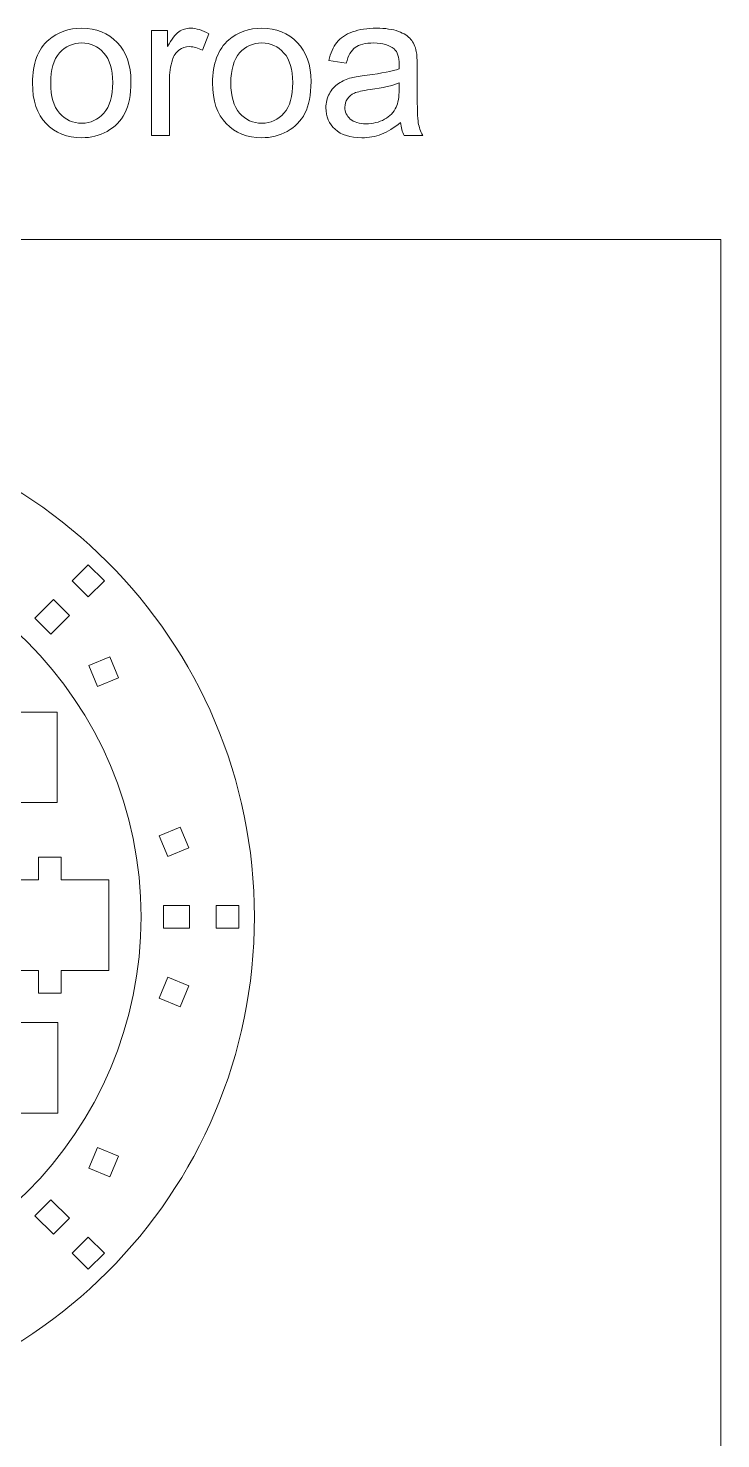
# Model space of a CAD drawing. Header units: centimetres. Extents: x -37.8 to 25.4, y -19.3 to 28.3.
# Drawn here: x -21.14 to -11.98, y 9.12 to 27.8 of the extents above; entities that cross this region are included whole.
import ezdxf

# ---------------------------------------------------------------- set-up
doc = ezdxf.new("R2010")
doc.units = ezdxf.units.CM
doc.header["$MEASUREMENT"] = 0
doc.layers.add('Camada 1', color=7, linetype='Continuous')

msp = doc.modelspace()

# ---------------------------------------------------------------- linework, layer by layer
at = {"layer": 'Camada 1', "color": 240, "lineweight": 9}
for points, knots in [([(-21.08791, 27.071), (-21.08791, 27.3279), (-21.01642, 27.51823), (-20.873, 27.64199), (-20.873, 27.64199), (-20.75371, 27.74476), (-20.60761, 27.79614), (-20.43559, 27.79614), (-20.43559, 27.79614), (-20.24482, 27.79614), (-20.08844, 27.73359), (-19.96691, 27.60849), (-19.96691, 27.60849), (-19.84583, 27.48383), (-19.78507, 27.31092), (-19.78507, 27.09066), (-19.78507, 27.09066), (-19.78507, 26.91194), (-19.81188, 26.77165), (-19.86549, 26.66934), (-19.86549, 26.66934), (-19.91911, 26.56702), (-19.9973, 26.48749), (-20.10006, 26.43075), (-20.10006, 26.43075), (-20.20237, 26.37401), (-20.31452, 26.34586), (-20.43559, 26.34586), (-20.43559, 26.34586), (-20.63039, 26.34586), (-20.78766, 26.40797), (-20.90785, 26.53262), (-20.90785, 26.53262), (-21.02804, 26.65727), (-21.08791, 26.83688), (-21.08791, 27.071)], [0, 0, 0, 0, 0.1, 0.1, 0.1, 0.1, 0.2, 0.2, 0.2, 0.2, 0.3, 0.3, 0.3, 0.3, 0.4, 0.4, 0.4, 0.4, 0.5, 0.5, 0.5, 0.5, 0.6, 0.6, 0.6, 0.6, 0.7, 0.7, 0.7, 0.7, 0.8, 0.8, 0.8, 0.8, 1, 1, 1, 1]), ([(-19.51119, 26.37535), (-19.51119, 26.37535), (-19.51119, 27.76665), (-19.51119, 27.76665), (-19.51119, 27.76665), (-19.51119, 27.76665), (-19.29941, 27.76665), (-19.29941, 27.76665), (-19.29941, 27.76665), (-19.29941, 27.76665), (-19.29941, 27.55353), (-19.29941, 27.55353), (-19.29941, 27.55353), (-19.24535, 27.65227), (-19.19531, 27.7175), (-19.14929, 27.74878), (-19.14929, 27.74878), (-19.10327, 27.7805), (-19.05279, 27.79614), (-18.99783, 27.79614), (-18.99783, 27.79614), (-18.9183, 27.79614), (-18.83744, 27.77112), (-18.75523, 27.72152), (-18.75523, 27.72152), (-18.75523, 27.72152), (-18.83922, 27.50394), (-18.83922, 27.50394), (-18.83922, 27.50394), (-18.89641, 27.53611), (-18.9536, 27.55219), (-19.01079, 27.55219), (-19.01079, 27.55219), (-19.06217, 27.55219), (-19.10819, 27.53655), (-19.14885, 27.50572), (-19.14885, 27.50572), (-19.1895, 27.4749), (-19.21855, 27.432), (-19.23597, 27.37705), (-19.23597, 27.37705), (-19.26233, 27.2935), (-19.27529, 27.20191), (-19.27529, 27.10227), (-19.27529, 27.10227), (-19.27529, 27.10227), (-19.27529, 26.37535), (-19.27529, 26.37535), (-19.27529, 26.37535), (-19.27529, 26.37535), (-19.51119, 26.37535), (-19.51119, 26.37535)], [0, 0, 0, 0, 0.07142857, 0.07142857, 0.07142857, 0.07142857, 0.14285714, 0.14285714, 0.14285714, 0.14285714, 0.21428571, 0.21428571, 0.21428571, 0.21428571, 0.28571429, 0.28571429, 0.28571429, 0.28571429, 0.35714286, 0.35714286, 0.35714286, 0.35714286, 0.42857143, 0.42857143, 0.42857143, 0.42857143, 0.5, 0.5, 0.5, 0.5, 0.57142857, 0.57142857, 0.57142857, 0.57142857, 0.64285714, 0.64285714, 0.64285714, 0.64285714, 0.71428571, 0.71428571, 0.71428571, 0.71428571, 0.78571429, 0.78571429, 0.78571429, 0.78571429, 0.85714286, 0.85714286, 0.85714286, 0.85714286, 1, 1, 1, 1]), ([(-18.7043, 27.071), (-18.7043, 27.3279), (-18.63281, 27.51823), (-18.48939, 27.64199), (-18.48939, 27.64199), (-18.3701, 27.74476), (-18.224, 27.79614), (-18.05198, 27.79614), (-18.05198, 27.79614), (-17.86121, 27.79614), (-17.70483, 27.73359), (-17.5833, 27.60849), (-17.5833, 27.60849), (-17.46222, 27.48383), (-17.40146, 27.31092), (-17.40146, 27.09066), (-17.40146, 27.09066), (-17.40146, 26.91194), (-17.42827, 26.77165), (-17.48188, 26.66934), (-17.48188, 26.66934), (-17.5355, 26.56702), (-17.61369, 26.48749), (-17.71645, 26.43075), (-17.71645, 26.43075), (-17.81876, 26.37401), (-17.93091, 26.34586), (-18.05198, 26.34586), (-18.05198, 26.34586), (-18.24678, 26.34586), (-18.40405, 26.40797), (-18.52424, 26.53262), (-18.52424, 26.53262), (-18.64443, 26.65727), (-18.7043, 26.83688), (-18.7043, 27.071)], [0, 0, 0, 0, 0.1, 0.1, 0.1, 0.1, 0.2, 0.2, 0.2, 0.2, 0.3, 0.3, 0.3, 0.3, 0.4, 0.4, 0.4, 0.4, 0.5, 0.5, 0.5, 0.5, 0.6, 0.6, 0.6, 0.6, 0.7, 0.7, 0.7, 0.7, 0.8, 0.8, 0.8, 0.8, 1, 1, 1, 1]), ([(-16.21614, 26.5496), (-16.30371, 26.47498), (-16.38816, 26.42271), (-16.46903, 26.39188), (-16.46903, 26.39188), (-16.5499, 26.36105), (-16.63657, 26.34586), (-16.7295, 26.34586), (-16.7295, 26.34586), (-16.8823, 26.34586), (-16.9998, 26.38295), (-17.08201, 26.45756), (-17.08201, 26.45756), (-17.16422, 26.53173), (-17.20532, 26.62689), (-17.20532, 26.74261), (-17.20532, 26.74261), (-17.20532, 26.81052), (-17.18969, 26.87263), (-17.15886, 26.92892), (-17.15886, 26.92892), (-17.12758, 26.98522), (-17.08692, 27.02989), (-17.03688, 27.06385), (-17.03688, 27.06385), (-16.9864, 27.09781), (-16.9301, 27.12372), (-16.8671, 27.14115), (-16.8671, 27.14115), (-16.82065, 27.15321), (-16.7505, 27.16482), (-16.65712, 27.17644), (-16.65712, 27.17644), (-16.46679, 27.19878), (-16.32605, 27.22603), (-16.23625, 27.25731), (-16.23625, 27.25731), (-16.23536, 27.28948), (-16.23491, 27.31003), (-16.23491, 27.31852), (-16.23491, 27.31852), (-16.23491, 27.41413), (-16.25725, 27.4816), (-16.30193, 27.52092), (-16.30193, 27.52092), (-16.36224, 27.57408), (-16.45205, 27.60044), (-16.57089, 27.60044), (-16.57089, 27.60044), (-16.68214, 27.60044), (-16.76435, 27.58078), (-16.81707, 27.54191), (-16.81707, 27.54191), (-16.87023, 27.50304), (-16.9091, 27.43424), (-16.93457, 27.33505), (-16.93457, 27.33505), (-16.93457, 27.33505), (-17.16511, 27.36722), (-17.16511, 27.36722), (-17.16511, 27.36722), (-17.14411, 27.46596), (-17.10971, 27.54594), (-17.06146, 27.6067), (-17.06146, 27.6067), (-17.0132, 27.66746), (-16.94351, 27.71393), (-16.85236, 27.74699), (-16.85236, 27.74699), (-16.76167, 27.77961), (-16.65578, 27.79614), (-16.53604, 27.79614), (-16.53604, 27.79614), (-16.4172, 27.79614), (-16.32025, 27.78229), (-16.24563, 27.75414), (-16.24563, 27.75414), (-16.17147, 27.72599), (-16.11651, 27.69114), (-16.08166, 27.6487), (-16.08166, 27.6487), (-16.04681, 27.60625), (-16.02224, 27.55264), (-16.00794, 27.48785), (-16.00794, 27.48785), (-16.00035, 27.44764), (-15.99632, 27.37526), (-15.99632, 27.27116), (-15.99632, 27.27116), (-15.99632, 27.27116), (-15.99632, 26.95841), (-15.99632, 26.95841), (-15.99632, 26.95841), (-15.99632, 26.73993), (-15.99141, 26.60187), (-15.98158, 26.54334), (-15.98158, 26.54334), (-15.9722, 26.48481), (-15.95254, 26.42896), (-15.92394, 26.37535), (-15.92394, 26.37535), (-15.92394, 26.37535), (-16.17057, 26.37535), (-16.17057, 26.37535), (-16.17057, 26.37535), (-16.19425, 26.42494), (-16.20944, 26.48303), (-16.21614, 26.5496)], [0, 0, 0, 0, 0.03571429, 0.03571429, 0.03571429, 0.03571429, 0.07142857, 0.07142857, 0.07142857, 0.07142857, 0.10714286, 0.10714286, 0.10714286, 0.10714286, 0.14285714, 0.14285714, 0.14285714, 0.14285714, 0.17857143, 0.17857143, 0.17857143, 0.17857143, 0.21428571, 0.21428571, 0.21428571, 0.21428571, 0.25, 0.25, 0.25, 0.25, 0.28571429, 0.28571429, 0.28571429, 0.28571429, 0.32142857, 0.32142857, 0.32142857, 0.32142857, 0.35714286, 0.35714286, 0.35714286, 0.35714286, 0.39285714, 0.39285714, 0.39285714, 0.39285714, 0.42857143, 0.42857143, 0.42857143, 0.42857143, 0.46428571, 0.46428571, 0.46428571, 0.46428571, 0.5, 0.5, 0.5, 0.5, 0.53571429, 0.53571429, 0.53571429, 0.53571429, 0.57142857, 0.57142857, 0.57142857, 0.57142857, 0.60714286, 0.60714286, 0.60714286, 0.60714286, 0.64285714, 0.64285714, 0.64285714, 0.64285714, 0.67857143, 0.67857143, 0.67857143, 0.67857143, 0.71428571, 0.71428571, 0.71428571, 0.71428571, 0.75, 0.75, 0.75, 0.75, 0.78571429, 0.78571429, 0.78571429, 0.78571429, 0.82142857, 0.82142857, 0.82142857, 0.82142857, 0.85714286, 0.85714286, 0.85714286, 0.85714286, 0.89285714, 0.89285714, 0.89285714, 0.89285714, 0.92857143, 0.92857143, 0.92857143, 0.92857143, 1, 1, 1, 1]), ([(-20.84664, 27.07055), (-20.84664, 26.89273), (-20.80777, 26.75959), (-20.73003, 26.67157), (-20.73003, 26.67157), (-20.65184, 26.58311), (-20.55399, 26.53887), (-20.43559, 26.53887), (-20.43559, 26.53887), (-20.31854, 26.53887), (-20.22114, 26.58311), (-20.14295, 26.67202), (-20.14295, 26.67202), (-20.06521, 26.76093), (-20.02634, 26.89631), (-20.02634, 27.07815), (-20.02634, 27.07815), (-20.02634, 27.24971), (-20.06565, 27.37973), (-20.14384, 27.46775), (-20.14384, 27.46775), (-20.22203, 27.55621), (-20.31943, 27.60044), (-20.43559, 27.60044), (-20.43559, 27.60044), (-20.55399, 27.60044), (-20.65184, 27.55666), (-20.73003, 27.46864), (-20.73003, 27.46864), (-20.80777, 27.38062), (-20.84664, 27.24793), (-20.84664, 27.07055)], [0, 0, 0, 0, 0.11111111, 0.11111111, 0.11111111, 0.11111111, 0.22222222, 0.22222222, 0.22222222, 0.22222222, 0.33333333, 0.33333333, 0.33333333, 0.33333333, 0.44444444, 0.44444444, 0.44444444, 0.44444444, 0.55555556, 0.55555556, 0.55555556, 0.55555556, 0.66666667, 0.66666667, 0.66666667, 0.66666667, 0.77777778, 0.77777778, 0.77777778, 0.77777778, 1, 1, 1, 1]), ([(-18.46303, 27.07055), (-18.46303, 26.89273), (-18.42416, 26.75959), (-18.34642, 26.67157), (-18.34642, 26.67157), (-18.26823, 26.58311), (-18.17038, 26.53887), (-18.05198, 26.53887), (-18.05198, 26.53887), (-17.93493, 26.53887), (-17.83753, 26.58311), (-17.75934, 26.67202), (-17.75934, 26.67202), (-17.6816, 26.76093), (-17.64273, 26.89631), (-17.64273, 27.07815), (-17.64273, 27.07815), (-17.64273, 27.24971), (-17.68204, 27.37973), (-17.76023, 27.46775), (-17.76023, 27.46775), (-17.83842, 27.55621), (-17.93582, 27.60044), (-18.05198, 27.60044), (-18.05198, 27.60044), (-18.17038, 27.60044), (-18.26823, 27.55666), (-18.34642, 27.46864), (-18.34642, 27.46864), (-18.42416, 27.38062), (-18.46303, 27.24793), (-18.46303, 27.07055)], [0, 0, 0, 0, 0.11111111, 0.11111111, 0.11111111, 0.11111111, 0.22222222, 0.22222222, 0.22222222, 0.22222222, 0.33333333, 0.33333333, 0.33333333, 0.33333333, 0.44444444, 0.44444444, 0.44444444, 0.44444444, 0.55555556, 0.55555556, 0.55555556, 0.55555556, 0.66666667, 0.66666667, 0.66666667, 0.66666667, 0.77777778, 0.77777778, 0.77777778, 0.77777778, 1, 1, 1, 1]), ([(-16.23491, 27.07234), (-16.32069, 27.03749), (-16.44937, 27.008), (-16.62093, 26.98388), (-16.62093, 26.98388), (-16.71833, 26.97003), (-16.78714, 26.95439), (-16.82734, 26.93696), (-16.82734, 26.93696), (-16.86755, 26.91954), (-16.89838, 26.89407), (-16.92027, 26.86101), (-16.92027, 26.86101), (-16.94217, 26.8275), (-16.95334, 26.79042), (-16.95334, 26.74931), (-16.95334, 26.74931), (-16.95334, 26.68721), (-16.92966, 26.63493), (-16.88185, 26.59338), (-16.88185, 26.59338), (-16.83404, 26.55183), (-16.76435, 26.53083), (-16.67276, 26.53083), (-16.67276, 26.53083), (-16.58206, 26.53083), (-16.5012, 26.55049), (-16.43016, 26.59026), (-16.43016, 26.59026), (-16.35956, 26.62957), (-16.30729, 26.68363), (-16.27423, 26.75199), (-16.27423, 26.75199), (-16.24876, 26.80516), (-16.23625, 26.88335), (-16.23625, 26.98656), (-16.23625, 26.98656), (-16.23625, 26.98656), (-16.23491, 27.07234), (-16.23491, 27.07234)], [0, 0, 0, 0, 0.09090909, 0.09090909, 0.09090909, 0.09090909, 0.18181818, 0.18181818, 0.18181818, 0.18181818, 0.27272727, 0.27272727, 0.27272727, 0.27272727, 0.36363636, 0.36363636, 0.36363636, 0.36363636, 0.45454545, 0.45454545, 0.45454545, 0.45454545, 0.54545455, 0.54545455, 0.54545455, 0.54545455, 0.63636364, 0.63636364, 0.63636364, 0.63636364, 0.72727273, 0.72727273, 0.72727273, 0.72727273, 0.81818182, 0.81818182, 0.81818182, 0.81818182, 1, 1, 1, 1])]:
    msp.add_open_spline(points, degree=3, knots=knots, dxfattribs=at)
at = {"layer": 'Camada 1', "color": 240, "lineweight": 20}
msp.add_open_spline([(-37.79744, -19.26119), (-37.79744, -19.26119), (-11.97891, -19.26119), (-11.97891, -19.26119), (-11.97891, -19.26119), (-11.97891, -19.26119), (-11.97891, 24.99913), (-11.97891, 24.99913), (-11.97891, 24.99913), (-11.97891, 24.99913), (-37.79744, 24.99913), (-37.79744, 24.99913), (-37.79744, 24.99913), (-37.79744, 24.99913), (-37.79744, -19.26119), (-37.79744, -19.26119), (-37.79744, -19.26119), (-37.79744, -19.26119), (-37.79744, -19.26119), (-37.79744, -19.26119)], degree=3, knots=[0, 0, 0, 0, 0.16666667, 0.16666667, 0.16666667, 0.16666667, 0.33333333, 0.33333333, 0.33333333, 0.33333333, 0.5, 0.5, 0.5, 0.5, 0.66666667, 0.66666667, 0.66666667, 0.66666667, 1, 1, 1, 1], dxfattribs=at)
at = {"layer": 'Camada 1', "color": 250, "lineweight": 9}
for points, knots in [([(-24.80027, 22.67987), (-21.12757, 22.67987), (-18.15027, 19.70257), (-18.15027, 16.02987), (-18.15027, 16.02987), (-18.15027, 12.35717), (-21.12757, 9.37987), (-24.80027, 9.37987), (-24.80027, 9.37987), (-28.47297, 9.37987), (-31.45027, 12.35717), (-31.45027, 16.02987), (-31.45027, 16.02987), (-31.45027, 19.70257), (-28.47297, 22.67987), (-24.80027, 22.67987)], [0, 0, 0, 0, 0.2, 0.2, 0.2, 0.2, 0.4, 0.4, 0.4, 0.4, 0.6, 0.6, 0.6, 0.6, 1, 1, 1, 1]), ([(-24.80027, 21.17987), (-21.956, 21.17987), (-19.65027, 18.87414), (-19.65027, 16.02987), (-19.65027, 16.02987), (-19.65027, 13.1856), (-21.956, 10.87987), (-24.80027, 10.87987), (-24.80027, 10.87987), (-27.64454, 10.87987), (-29.95027, 13.1856), (-29.95027, 16.02987), (-29.95027, 16.02987), (-29.95027, 18.87414), (-27.64454, 21.17987), (-24.80027, 21.17987)], [0, 0, 0, 0, 0.2, 0.2, 0.2, 0.2, 0.4, 0.4, 0.4, 0.4, 0.6, 0.6, 0.6, 0.6, 1, 1, 1, 1]), ([(-20.56112, 20.48116), (-20.56112, 20.48116), (-20.34898, 20.26902), (-20.34898, 20.26902), (-20.34898, 20.26902), (-20.34898, 20.26902), (-20.13685, 20.48116), (-20.13685, 20.48116), (-20.13685, 20.48116), (-20.13685, 20.48116), (-20.34898, 20.69329), (-20.34898, 20.69329), (-20.34898, 20.69329), (-20.34898, 20.69329), (-20.56112, 20.48116), (-20.56112, 20.48116)], [0, 0, 0, 0, 0.2, 0.2, 0.2, 0.2, 0.4, 0.4, 0.4, 0.4, 0.6, 0.6, 0.6, 0.6, 1, 1, 1, 1]), ([(-21.05528, 19.987), (-21.05528, 19.987), (-20.81104, 20.23123), (-20.81104, 20.23123), (-20.81104, 20.23123), (-20.81104, 20.23123), (-20.59891, 20.0191), (-20.59891, 20.0191), (-20.59891, 20.0191), (-20.59891, 20.0191), (-20.84314, 19.77486), (-20.84314, 19.77486), (-20.84314, 19.77486), (-20.84314, 19.77486), (-21.05528, 19.987), (-21.05528, 19.987)], [0, 0, 0, 0, 0.2, 0.2, 0.2, 0.2, 0.4, 0.4, 0.4, 0.4, 0.6, 0.6, 0.6, 0.6, 1, 1, 1, 1]), ([(-20.06555, 19.47153), (-20.06555, 19.47153), (-19.9516, 19.19643), (-19.9516, 19.19643), (-19.9516, 19.19643), (-19.9516, 19.19643), (-20.22876, 19.08162), (-20.22876, 19.08162), (-20.22876, 19.08162), (-20.22876, 19.08162), (-20.34272, 19.35673), (-20.34272, 19.35673), (-20.34272, 19.35673), (-20.34272, 19.35673), (-20.06555, 19.47153), (-20.06555, 19.47153)], [0, 0, 0, 0, 0.2, 0.2, 0.2, 0.2, 0.4, 0.4, 0.4, 0.4, 0.6, 0.6, 0.6, 0.6, 1, 1, 1, 1]), ([(-23.83042, 18.74292), (-23.83042, 18.74292), (-23.83042, 19.04292), (-23.83042, 19.04292), (-23.83042, 19.04292), (-23.83042, 19.04292), (-24.13042, 19.04292), (-24.13042, 19.04292), (-24.13042, 19.04292), (-24.13042, 19.04292), (-24.13042, 18.74292), (-24.13042, 18.74292), (-24.13042, 18.74292), (-24.13042, 18.74292), (-24.76301, 18.74292), (-24.76301, 18.74292), (-24.76301, 18.74292), (-24.76301, 18.74292), (-24.76301, 17.54292), (-24.76301, 17.54292), (-24.76301, 17.54292), (-24.76301, 17.54292), (-24.13042, 17.54292), (-24.13042, 17.54292), (-24.13042, 17.54292), (-24.13042, 17.54292), (-24.13042, 17.24292), (-24.13042, 17.24292), (-24.13042, 17.24292), (-24.13042, 17.24292), (-23.83265, 17.24292), (-23.83265, 17.24292), (-23.83265, 17.24292), (-23.83265, 17.24292), (-23.83265, 17.54292), (-23.83265, 17.54292), (-23.83265, 17.54292), (-23.83265, 17.54292), (-21.69337, 17.54292), (-21.69337, 17.54292), (-21.69337, 17.54292), (-21.69337, 17.54292), (-21.69337, 17.24292), (-21.69337, 17.24292), (-21.69337, 17.24292), (-21.69337, 17.24292), (-21.3956, 17.24292), (-21.3956, 17.24292), (-21.3956, 17.24292), (-21.3956, 17.24292), (-21.3956, 17.54292), (-21.3956, 17.54292), (-21.3956, 17.54292), (-21.3956, 17.54292), (-20.76301, 17.54292), (-20.76301, 17.54292), (-20.76301, 17.54292), (-20.76301, 17.54292), (-20.76301, 18.74292), (-20.76301, 18.74292), (-20.76301, 18.74292), (-20.76301, 18.74292), (-21.39337, 18.74292), (-21.39337, 18.74292), (-21.39337, 18.74292), (-21.39337, 18.74292), (-21.39337, 19.04292), (-21.39337, 19.04292), (-21.39337, 19.04292), (-21.39337, 19.04292), (-21.69337, 19.04292), (-21.69337, 19.04292), (-21.69337, 19.04292), (-21.69337, 19.04292), (-21.69337, 18.74292), (-21.69337, 18.74292), (-21.69337, 18.74292), (-21.69337, 18.74292), (-23.83042, 18.74292), (-23.83042, 18.74292)], [0, 0, 0, 0, 0.04761905, 0.04761905, 0.04761905, 0.04761905, 0.0952381, 0.0952381, 0.0952381, 0.0952381, 0.14285714, 0.14285714, 0.14285714, 0.14285714, 0.19047619, 0.19047619, 0.19047619, 0.19047619, 0.23809524, 0.23809524, 0.23809524, 0.23809524, 0.28571429, 0.28571429, 0.28571429, 0.28571429, 0.33333333, 0.33333333, 0.33333333, 0.33333333, 0.38095238, 0.38095238, 0.38095238, 0.38095238, 0.42857143, 0.42857143, 0.42857143, 0.42857143, 0.47619048, 0.47619048, 0.47619048, 0.47619048, 0.52380952, 0.52380952, 0.52380952, 0.52380952, 0.57142857, 0.57142857, 0.57142857, 0.57142857, 0.61904762, 0.61904762, 0.61904762, 0.61904762, 0.66666667, 0.66666667, 0.66666667, 0.66666667, 0.71428571, 0.71428571, 0.71428571, 0.71428571, 0.76190476, 0.76190476, 0.76190476, 0.76190476, 0.80952381, 0.80952381, 0.80952381, 0.80952381, 0.85714286, 0.85714286, 0.85714286, 0.85714286, 0.9047619, 0.9047619, 0.9047619, 0.9047619, 1, 1, 1, 1]), ([(-19.13293, 17.21999), (-19.13293, 17.21999), (-19.01898, 16.94489), (-19.01898, 16.94489), (-19.01898, 16.94489), (-19.01898, 16.94489), (-19.29615, 16.83008), (-19.29615, 16.83008), (-19.29615, 16.83008), (-19.29615, 16.83008), (-19.4101, 17.10519), (-19.4101, 17.10519), (-19.4101, 17.10519), (-19.4101, 17.10519), (-19.13293, 17.21999), (-19.13293, 17.21999)], [0, 0, 0, 0, 0.2, 0.2, 0.2, 0.2, 0.4, 0.4, 0.4, 0.4, 0.6, 0.6, 0.6, 0.6, 1, 1, 1, 1]), ([(-23.14511, 16.52267), (-23.14511, 16.52267), (-23.14511, 16.82267), (-23.14511, 16.82267), (-23.14511, 16.82267), (-23.14511, 16.82267), (-23.44511, 16.82267), (-23.44511, 16.82267), (-23.44511, 16.82267), (-23.44511, 16.82267), (-23.44511, 16.52267), (-23.44511, 16.52267), (-23.44511, 16.52267), (-23.44511, 16.52267), (-24.0777, 16.52267), (-24.0777, 16.52267), (-24.0777, 16.52267), (-24.0777, 16.52267), (-24.0777, 15.32267), (-24.0777, 15.32267), (-24.0777, 15.32267), (-24.0777, 15.32267), (-23.44511, 15.32267), (-23.44511, 15.32267), (-23.44511, 15.32267), (-23.44511, 15.32267), (-23.44511, 15.02267), (-23.44511, 15.02267), (-23.44511, 15.02267), (-23.44511, 15.02267), (-23.14734, 15.02267), (-23.14734, 15.02267), (-23.14734, 15.02267), (-23.14734, 15.02267), (-23.14734, 15.32267), (-23.14734, 15.32267), (-23.14734, 15.32267), (-23.14734, 15.32267), (-21.00806, 15.32267), (-21.00806, 15.32267), (-21.00806, 15.32267), (-21.00806, 15.32267), (-21.00806, 15.02267), (-21.00806, 15.02267), (-21.00806, 15.02267), (-21.00806, 15.02267), (-20.71029, 15.02267), (-20.71029, 15.02267), (-20.71029, 15.02267), (-20.71029, 15.02267), (-20.71029, 15.32267), (-20.71029, 15.32267), (-20.71029, 15.32267), (-20.71029, 15.32267), (-20.0777, 15.32267), (-20.0777, 15.32267), (-20.0777, 15.32267), (-20.0777, 15.32267), (-20.0777, 16.52267), (-20.0777, 16.52267), (-20.0777, 16.52267), (-20.0777, 16.52267), (-20.70806, 16.52267), (-20.70806, 16.52267), (-20.70806, 16.52267), (-20.70806, 16.52267), (-20.70806, 16.82267), (-20.70806, 16.82267), (-20.70806, 16.82267), (-20.70806, 16.82267), (-21.00806, 16.82267), (-21.00806, 16.82267), (-21.00806, 16.82267), (-21.00806, 16.82267), (-21.00806, 16.52267), (-21.00806, 16.52267), (-21.00806, 16.52267), (-21.00806, 16.52267), (-23.14511, 16.52267), (-23.14511, 16.52267)], [0, 0, 0, 0, 0.04761905, 0.04761905, 0.04761905, 0.04761905, 0.0952381, 0.0952381, 0.0952381, 0.0952381, 0.14285714, 0.14285714, 0.14285714, 0.14285714, 0.19047619, 0.19047619, 0.19047619, 0.19047619, 0.23809524, 0.23809524, 0.23809524, 0.23809524, 0.28571429, 0.28571429, 0.28571429, 0.28571429, 0.33333333, 0.33333333, 0.33333333, 0.33333333, 0.38095238, 0.38095238, 0.38095238, 0.38095238, 0.42857143, 0.42857143, 0.42857143, 0.42857143, 0.47619048, 0.47619048, 0.47619048, 0.47619048, 0.52380952, 0.52380952, 0.52380952, 0.52380952, 0.57142857, 0.57142857, 0.57142857, 0.57142857, 0.61904762, 0.61904762, 0.61904762, 0.61904762, 0.66666667, 0.66666667, 0.66666667, 0.66666667, 0.71428571, 0.71428571, 0.71428571, 0.71428571, 0.76190476, 0.76190476, 0.76190476, 0.76190476, 0.80952381, 0.80952381, 0.80952381, 0.80952381, 0.85714286, 0.85714286, 0.85714286, 0.85714286, 0.9047619, 0.9047619, 0.9047619, 0.9047619, 1, 1, 1, 1]), ([(-19.35405, 16.17987), (-19.35405, 16.17987), (-19.00865, 16.17987), (-19.00865, 16.17987), (-19.00865, 16.17987), (-19.00865, 16.17987), (-19.00865, 15.87987), (-19.00865, 15.87987), (-19.00865, 15.87987), (-19.00865, 15.87987), (-19.35405, 15.87987), (-19.35405, 15.87987), (-19.35405, 15.87987), (-19.35405, 15.87987), (-19.35405, 16.17987), (-19.35405, 16.17987)], [0, 0, 0, 0, 0.2, 0.2, 0.2, 0.2, 0.4, 0.4, 0.4, 0.4, 0.6, 0.6, 0.6, 0.6, 1, 1, 1, 1]), ([(-18.6552, 16.17987), (-18.6552, 16.17987), (-18.6552, 15.87987), (-18.6552, 15.87987), (-18.6552, 15.87987), (-18.6552, 15.87987), (-18.3552, 15.87987), (-18.3552, 15.87987), (-18.3552, 15.87987), (-18.3552, 15.87987), (-18.3552, 16.17987), (-18.3552, 16.17987), (-18.3552, 16.17987), (-18.3552, 16.17987), (-18.6552, 16.17987), (-18.6552, 16.17987)], [0, 0, 0, 0, 0.2, 0.2, 0.2, 0.2, 0.4, 0.4, 0.4, 0.4, 0.6, 0.6, 0.6, 0.6, 1, 1, 1, 1]), ([(-19.0187, 15.11554), (-19.0187, 15.11554), (-19.13265, 14.84044), (-19.13265, 14.84044), (-19.13265, 14.84044), (-19.13265, 14.84044), (-19.40981, 14.95524), (-19.40981, 14.95524), (-19.40981, 14.95524), (-19.40981, 14.95524), (-19.29586, 15.23035), (-19.29586, 15.23035), (-19.29586, 15.23035), (-19.29586, 15.23035), (-19.0187, 15.11554), (-19.0187, 15.11554)], [0, 0, 0, 0, 0.2, 0.2, 0.2, 0.2, 0.4, 0.4, 0.4, 0.4, 0.6, 0.6, 0.6, 0.6, 1, 1, 1, 1]), ([(-23.82042, 13.43242), (-23.82042, 13.43242), (-23.82042, 13.13242), (-23.82042, 13.13242), (-23.82042, 13.13242), (-23.82042, 13.13242), (-24.12042, 13.13242), (-24.12042, 13.13242), (-24.12042, 13.13242), (-24.12042, 13.13242), (-24.12042, 13.43242), (-24.12042, 13.43242), (-24.12042, 13.43242), (-24.12042, 13.43242), (-24.75301, 13.43242), (-24.75301, 13.43242), (-24.75301, 13.43242), (-24.75301, 13.43242), (-24.75301, 14.63242), (-24.75301, 14.63242), (-24.75301, 14.63242), (-24.75301, 14.63242), (-24.12042, 14.63242), (-24.12042, 14.63242), (-24.12042, 14.63242), (-24.12042, 14.63242), (-24.12042, 14.93242), (-24.12042, 14.93242), (-24.12042, 14.93242), (-24.12042, 14.93242), (-23.82265, 14.93242), (-23.82265, 14.93242), (-23.82265, 14.93242), (-23.82265, 14.93242), (-23.82265, 14.63242), (-23.82265, 14.63242), (-23.82265, 14.63242), (-23.82265, 14.63242), (-21.68337, 14.63242), (-21.68337, 14.63242), (-21.68337, 14.63242), (-21.68337, 14.63242), (-21.68337, 14.93242), (-21.68337, 14.93242), (-21.68337, 14.93242), (-21.68337, 14.93242), (-21.3856, 14.93242), (-21.3856, 14.93242), (-21.3856, 14.93242), (-21.3856, 14.93242), (-21.3856, 14.63242), (-21.3856, 14.63242), (-21.3856, 14.63242), (-21.3856, 14.63242), (-20.75301, 14.63242), (-20.75301, 14.63242), (-20.75301, 14.63242), (-20.75301, 14.63242), (-20.75301, 13.43242), (-20.75301, 13.43242), (-20.75301, 13.43242), (-20.75301, 13.43242), (-21.38337, 13.43242), (-21.38337, 13.43242), (-21.38337, 13.43242), (-21.38337, 13.43242), (-21.38337, 13.13242), (-21.38337, 13.13242), (-21.38337, 13.13242), (-21.38337, 13.13242), (-21.68337, 13.13242), (-21.68337, 13.13242), (-21.68337, 13.13242), (-21.68337, 13.13242), (-21.68337, 13.43242), (-21.68337, 13.43242), (-21.68337, 13.43242), (-21.68337, 13.43242), (-23.82042, 13.43242), (-23.82042, 13.43242)], [0, 0, 0, 0, 0.04761905, 0.04761905, 0.04761905, 0.04761905, 0.0952381, 0.0952381, 0.0952381, 0.0952381, 0.14285714, 0.14285714, 0.14285714, 0.14285714, 0.19047619, 0.19047619, 0.19047619, 0.19047619, 0.23809524, 0.23809524, 0.23809524, 0.23809524, 0.28571429, 0.28571429, 0.28571429, 0.28571429, 0.33333333, 0.33333333, 0.33333333, 0.33333333, 0.38095238, 0.38095238, 0.38095238, 0.38095238, 0.42857143, 0.42857143, 0.42857143, 0.42857143, 0.47619048, 0.47619048, 0.47619048, 0.47619048, 0.52380952, 0.52380952, 0.52380952, 0.52380952, 0.57142857, 0.57142857, 0.57142857, 0.57142857, 0.61904762, 0.61904762, 0.61904762, 0.61904762, 0.66666667, 0.66666667, 0.66666667, 0.66666667, 0.71428571, 0.71428571, 0.71428571, 0.71428571, 0.76190476, 0.76190476, 0.76190476, 0.76190476, 0.80952381, 0.80952381, 0.80952381, 0.80952381, 0.85714286, 0.85714286, 0.85714286, 0.85714286, 0.9047619, 0.9047619, 0.9047619, 0.9047619, 1, 1, 1, 1]), ([(-19.95131, 12.864), (-19.95131, 12.864), (-20.06527, 12.5889), (-20.06527, 12.5889), (-20.06527, 12.5889), (-20.06527, 12.5889), (-20.34243, 12.7037), (-20.34243, 12.7037), (-20.34243, 12.7037), (-20.34243, 12.7037), (-20.22848, 12.97881), (-20.22848, 12.97881), (-20.22848, 12.97881), (-20.22848, 12.97881), (-19.95131, 12.864), (-19.95131, 12.864)], [0, 0, 0, 0, 0.2, 0.2, 0.2, 0.2, 0.4, 0.4, 0.4, 0.4, 0.6, 0.6, 0.6, 0.6, 1, 1, 1, 1]), ([(-20.81104, 11.82851), (-20.81104, 11.82851), (-21.05528, 12.07274), (-21.05528, 12.07274), (-21.05528, 12.07274), (-21.05528, 12.07274), (-20.84314, 12.28487), (-20.84314, 12.28487), (-20.84314, 12.28487), (-20.84314, 12.28487), (-20.59891, 12.04064), (-20.59891, 12.04064), (-20.59891, 12.04064), (-20.59891, 12.04064), (-20.81104, 11.82851), (-20.81104, 11.82851)], [0, 0, 0, 0, 0.2, 0.2, 0.2, 0.2, 0.4, 0.4, 0.4, 0.4, 0.6, 0.6, 0.6, 0.6, 1, 1, 1, 1]), ([(-20.34898, 11.79072), (-20.34898, 11.79072), (-20.56112, 11.57858), (-20.56112, 11.57858), (-20.56112, 11.57858), (-20.56112, 11.57858), (-20.34898, 11.36645), (-20.34898, 11.36645), (-20.34898, 11.36645), (-20.34898, 11.36645), (-20.13685, 11.57858), (-20.13685, 11.57858), (-20.13685, 11.57858), (-20.13685, 11.57858), (-20.34898, 11.79072), (-20.34898, 11.79072)], [0, 0, 0, 0, 0.2, 0.2, 0.2, 0.2, 0.4, 0.4, 0.4, 0.4, 0.6, 0.6, 0.6, 0.6, 1, 1, 1, 1])]:
    msp.add_open_spline(points, degree=3, knots=knots, dxfattribs=at)

doc.saveas('drawing.dxf')
